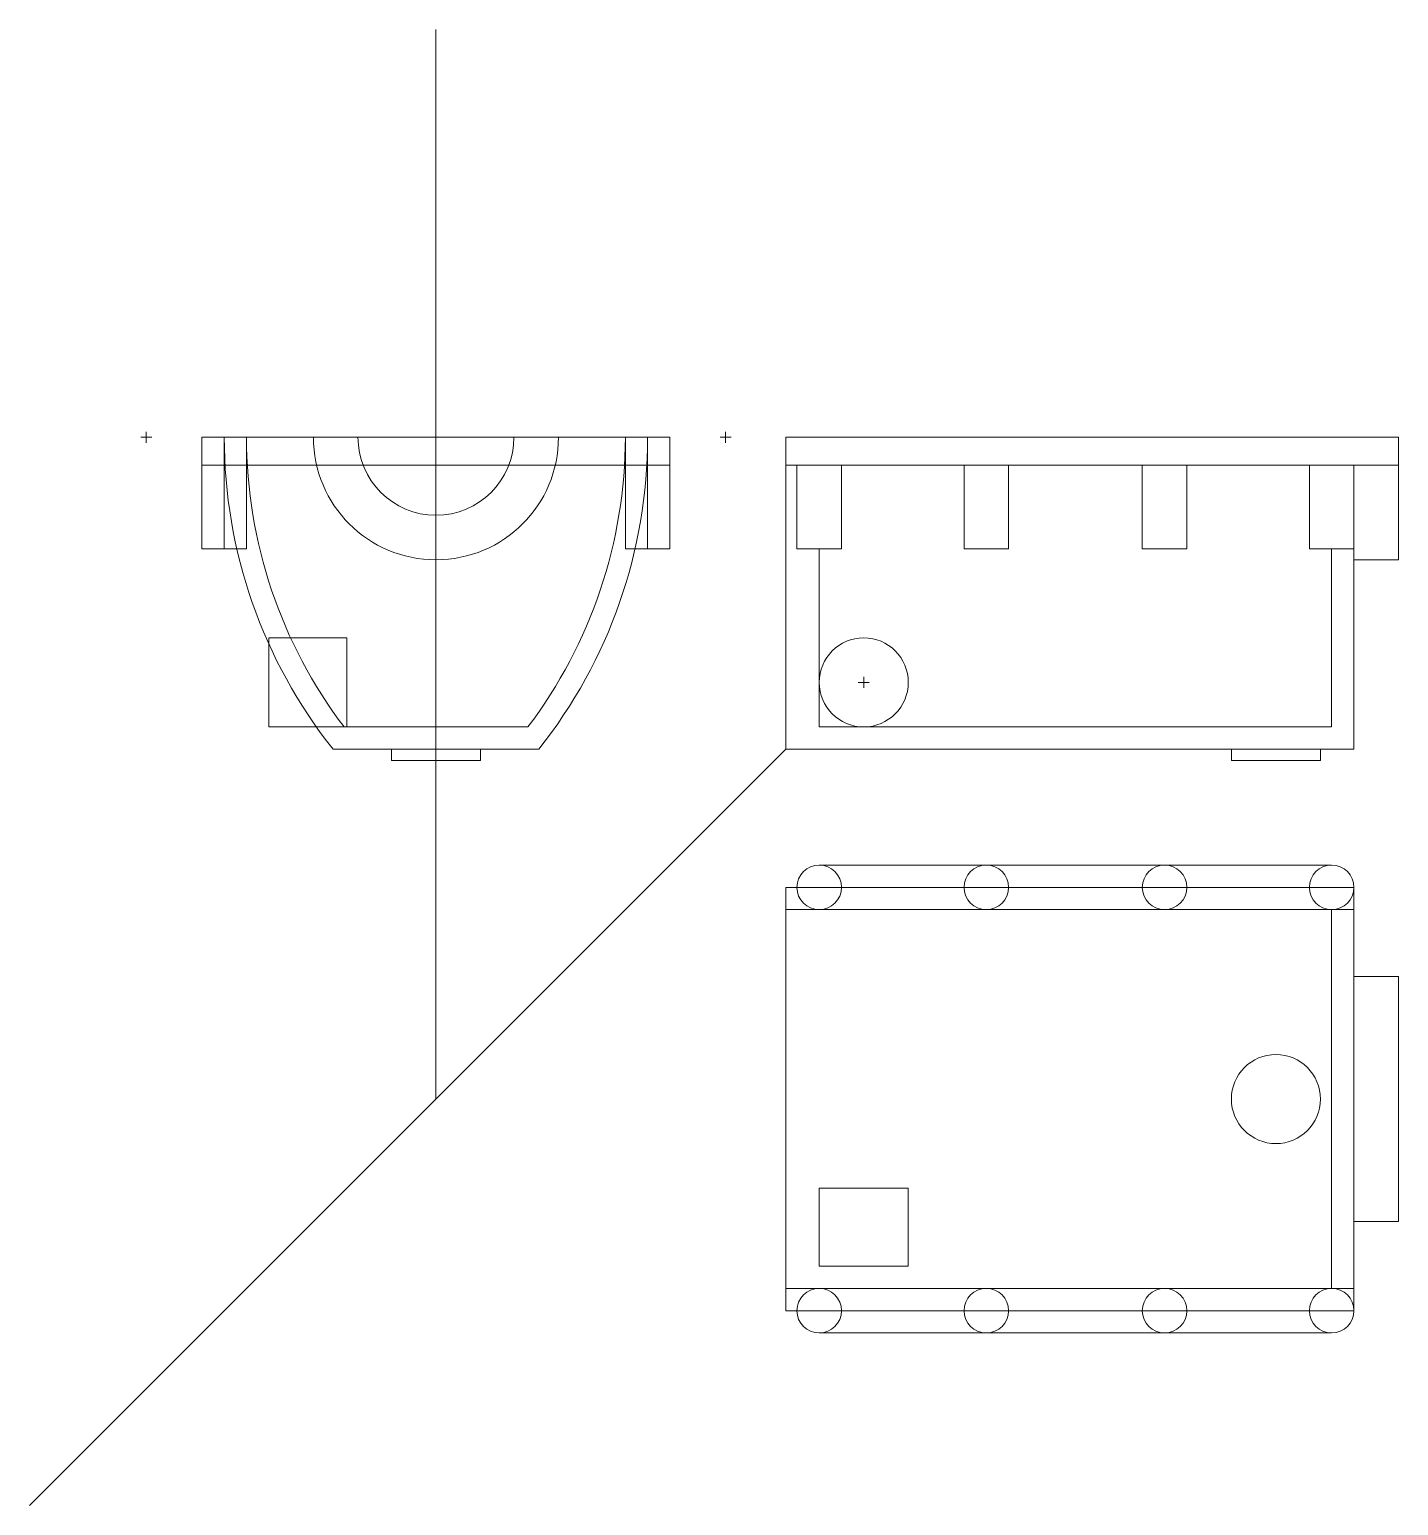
# Model space of a CAD drawing. Header units: inches. Extents: x -3.24 to 4.44, y -5.99 to 2.29.
import ezdxf

# ---------------------------------------------------------------- set-up
doc = ezdxf.new("R2010")
doc.units = ezdxf.units.IN
doc.layers.get('0').update_dxf_attribs({"linetype": 'CONTINUOUS', "lineweight": 0})

msp = doc.modelspace()

# ---------------------------------------------------------------- linework, layer by layer
for p, q in [((-0.9625, -3.7125), (-0.9625, 2.2875)), ((-2.61875, 0), (-2.55625, 0)), ((-2.5875, -0.03125), (-2.5875, 0.03125)), ((-2.025, 0), (-2.275, 0)), ((-2.275, -0.625), (-2.275, 0)), ((-2.15, -0.625), (-2.15, 0)), ((-2.025, -0.625), (-2.025, 0)), ((0.35, 0), (-2.025, 0)), ((0.1, -0.625), (0.1, 0)), ((0.225, -0.625), (0.225, 0)), ((0.35, -0.625), (0.35, 0)), ((0.63125, 0), (0.69375, 0)), ((0.6625, -0.03125), (0.6625, 0.03125)), ((1, 0), (1, -1.75)), ((1, 0), (4.4375, 0)), ((4.4375, 0), (4.4375, -0.6875)), ((0.35, -0.15625), (-2.275, -0.15625)), ((1, -0.15625), (4.4375, -0.15625)), ((1.0625, -0.15625), (1.0625, -0.625)), ((1.3125, -0.15625), (1.3125, -0.625)), ((2, -0.15625), (2, -0.625)), ((2.25, -0.15625), (2.25, -0.625)), ((3, -0.15625), (3, -0.625)), ((3.25, -0.15625), (3.25, -0.625)), ((3.9375, -0.15625), (3.9375, -0.625)), ((4.1875, -0.15625), (4.1875, -1.75)), ((-2.025, -0.625), (-2.275, -0.625)), ((0.35, -0.625), (0.1, -0.625)), ((1.0625, -0.625), (1.3125, -0.625)), ((1.1875, -0.625), (1.1875, -1.625)), ((1.3125, -0.625), (1.3125, -0.625)), ((2, -0.625), (2.25, -0.625)), ((2.25, -0.625), (2.25, -0.625)), ((3, -0.625), (3.25, -0.625)), ((3.25, -0.625), (3.25, -0.625)), ((3.9375, -0.625), (4.1875, -0.625)), ((4.0625, -0.625), (4.0625, -1.625)), ((4.0625, -0.625), (4.0625, -0.625)), ((4.1875, -0.6875), (4.4375, -0.6875)), ((-1.4625, -1.125), (-1.9, -1.125)), ((-1.9, -1.625), (-1.9, -1.125)), ((-1.4625, -1.625), (-1.4625, -1.125)), ((1.40625, -1.375), (1.46875, -1.375)), ((1.4375, -1.40625), (1.4375, -1.34375)), ((-0.44693, -1.625), (-1.9, -1.625)), ((1.1875, -1.625), (4.0625, -1.625)), ((1, -1.75), (-3.24264, -5.99264)), ((-0.38576, -1.75), (-1.53924, -1.75)), ((-1.2125, -1.8125), (-1.2125, -1.75)), ((-0.7125, -1.8125), (-1.2125, -1.8125)), ((-0.7125, -1.8125), (-0.7125, -1.75)), ((1, -1.75), (4.1875, -1.75)), ((3.5, -1.75), (3.5, -1.8125)), ((3.5, -1.8125), (4, -1.8125)), ((4, -1.75), (4, -1.8125)), ((1.1875, -2.4), (4.0625, -2.4)), ((4.1875, -2.525), (1, -2.525)), ((1, -2.525), (1, -4.9)), ((4.1875, -2.525), (4.1875, -4.9)), ((4.1875, -2.65), (1, -2.65)), ((4.0625, -2.65), (4.0625, -4.775)), ((4.4375, -3.025), (4.1875, -3.025)), ((4.4375, -3.025), (4.4375, -4.4)), ((1.6875, -4.2125), (1.1875, -4.2125)), ((1.1875, -4.2125), (1.1875, -4.65)), ((1.6875, -4.2125), (1.6875, -4.65)), ((4.4375, -4.4), (4.1875, -4.4)), ((1.6875, -4.65), (1.1875, -4.65)), ((4.1875, -4.775), (1, -4.775)), ((4.1875, -4.9), (1, -4.9)), ((1.1875, -5.025), (4.0625, -5.025))]:
    msp.add_line(p, q)
for centre, radius in [((1.4375, -1.375), 0.25), ((1.1875, -2.525), 0.125), ((2.125, -2.525), 0.125), ((3.125, -2.525), 0.125), ((4.0625, -2.525), 0.125), ((3.75, -3.7125), 0.25), ((1.1875, -4.9), 0.125), ((2.125, -4.9), 0.125), ((3.125, -4.9), 0.125), ((4.0625, -4.9), 0.125)]:
    msp.add_circle(centre, radius)
for centre, radius, start, end in [((0.6625, 0), 2.8125, 180, 218.478595), ((0.6625, 0), 2.6875, 180, 217.203744), ((-0.9625, 0), 0.6875, 180, 0), ((-0.9625, 0), 0.4375, 180, 360), ((-2.5875, 0), 2.6875, 322.796256, 0), ((-2.5875, 0), 2.8125, 321.521405, 0)]:
    msp.add_arc(centre, radius, start, end)

doc.saveas('drawing.dxf')
